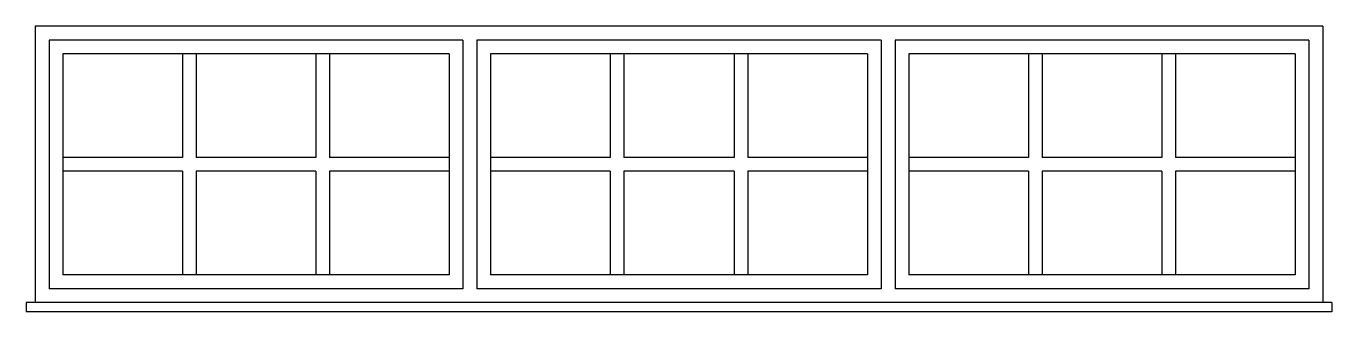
# Model space of a CAD drawing. Extents: x 76.35 to 79.19, y 102.92 to 103.54.
import ezdxf

# ---------------------------------------------------------------- set-up
doc = ezdxf.new("R2010")
doc.units = 0
doc.header["$LTSCALE"] = 0.02
doc.header["$MEASUREMENT"] = 0
doc.layers.get('0').update_dxf_attribs({"linetype": 'CONTINUOUS'})

msp = doc.modelspace()

# ---------------------------------------------------------------- linework, layer by layer
at = {"color": 2, "linetype": 'Continuous'}
for p, q in [((76.3683, 103.5357), (76.3683, 102.9357)), ((79.1683, 103.5357), (76.3683, 103.5357)), ((79.1683, 103.5357), (79.1683, 102.9357)), ((77.2683, 103.4757), (76.4283, 103.4757)), ((76.4283, 103.4757), (76.4283, 102.9957)), ((77.2683, 103.4757), (77.2683, 102.9957)), ((77.3583, 103.4757), (77.3583, 102.9957)), ((78.1783, 103.4757), (77.3583, 103.4757)), ((78.1783, 103.4757), (78.1783, 102.9957)), ((79.1083, 103.4757), (78.2683, 103.4757)), ((78.2683, 103.4757), (78.2683, 102.9957)), ((79.1083, 103.4757), (79.1083, 102.9957)), ((77.2683, 102.9957), (76.4283, 102.9957)), ((78.1783, 102.9957), (77.3583, 102.9957)), ((79.1083, 102.9957), (78.2683, 102.9957)), ((76.3483, 102.9357), (76.3483, 102.9157)), ((79.1883, 102.9357), (76.3483, 102.9357)), ((79.1883, 102.9357), (79.1883, 102.9157)), ((79.1883, 102.9157), (76.3483, 102.9157))]:
    msp.add_line(p, q, dxfattribs=at)
at = {"color": 1, "linetype": 'Continuous'}
for p, q in [((77.2983, 103.5057), (76.3983, 103.5057)), ((76.3983, 103.5057), (76.3983, 102.9657)), ((77.2983, 103.5057), (77.2983, 102.9657)), ((77.3283, 103.5057), (77.3283, 102.9657)), ((78.2083, 103.5057), (77.3283, 103.5057)), ((78.2083, 103.5057), (78.2083, 102.9657)), ((79.1383, 103.5057), (78.2383, 103.5057)), ((78.2383, 103.5057), (78.2383, 102.9657)), ((79.1383, 103.5057), (79.1383, 102.9657)), ((76.6883, 103.4757), (76.6883, 103.2507)), ((76.7183, 103.4757), (76.7183, 103.2507)), ((76.9783, 103.4757), (76.9783, 103.2507)), ((77.0083, 103.4757), (77.0083, 103.2507)), ((77.6183, 103.4757), (77.6183, 103.2507)), ((77.6483, 103.4757), (77.6483, 103.2507)), ((77.8883, 103.4757), (77.8883, 103.2507)), ((77.9183, 103.4757), (77.9183, 103.2507)), ((78.5283, 103.4757), (78.5283, 103.2507)), ((78.5583, 103.4757), (78.5583, 103.2507)), ((78.8183, 103.4757), (78.8183, 103.2507)), ((78.8483, 103.4757), (78.8483, 103.2507)), ((76.6883, 103.2507), (76.4283, 103.2507)), ((76.9783, 103.2507), (76.7183, 103.2507)), ((77.2683, 103.2507), (77.0083, 103.2507)), ((77.6183, 103.2507), (77.3583, 103.2507)), ((77.8883, 103.2507), (77.6483, 103.2507)), ((78.1783, 103.2507), (77.9183, 103.2507)), ((78.5283, 103.2507), (78.2683, 103.2507)), ((78.8183, 103.2507), (78.5583, 103.2507)), ((79.1083, 103.2507), (78.8483, 103.2507)), ((76.6883, 103.2207), (76.4283, 103.2207)), ((76.6883, 103.2207), (76.6883, 102.9957)), ((76.7183, 103.2207), (76.7183, 102.9957)), ((76.9783, 103.2207), (76.7183, 103.2207)), ((76.9783, 103.2207), (76.9783, 102.9957)), ((77.0083, 103.2207), (77.0083, 102.9957)), ((77.2683, 103.2207), (77.0083, 103.2207)), ((77.6183, 103.2207), (77.3583, 103.2207)), ((77.6183, 103.2207), (77.6183, 102.9957)), ((77.6483, 103.2207), (77.6483, 102.9957)), ((77.8883, 103.2207), (77.6483, 103.2207)), ((77.8883, 103.2207), (77.8883, 102.9957)), ((77.9183, 103.2207), (77.9183, 102.9957)), ((78.1783, 103.2207), (77.9183, 103.2207)), ((78.5283, 103.2207), (78.2683, 103.2207)), ((78.5283, 103.2207), (78.5283, 102.9957)), ((78.8183, 103.2207), (78.5583, 103.2207)), ((78.5583, 103.2207), (78.5583, 102.9957)), ((78.8183, 103.2207), (78.8183, 102.9957)), ((78.8483, 103.2207), (78.8483, 102.9957)), ((79.1083, 103.2207), (78.8483, 103.2207)), ((77.2983, 102.9657), (76.3983, 102.9657)), ((78.2083, 102.9657), (77.3283, 102.9657)), ((79.1383, 102.9657), (78.2383, 102.9657))]:
    msp.add_line(p, q, dxfattribs=at)

doc.saveas('drawing.dxf')
